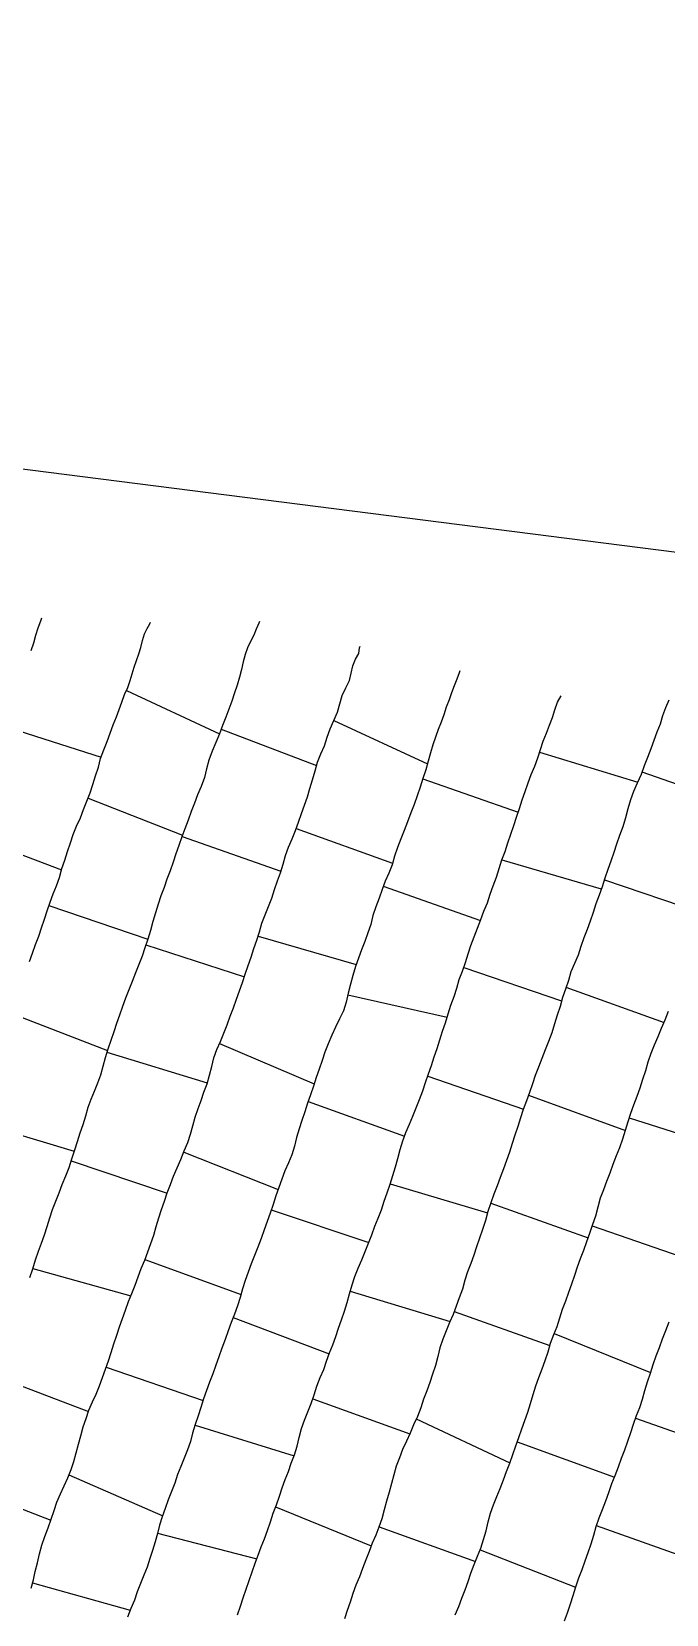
# Model space of a CAD drawing. Extents: x 703186 to 703989, y 1560402 to 1561368.
# Drawn here: x 703844.8 to 703872.6, y 1560831.7 to 1560900.9 of the extents above; entities that cross this region are included whole.
import ezdxf

# ---------------------------------------------------------------- set-up
doc = ezdxf.new("R2010")
doc.units = 0
for name, color, linetype in [('10124_2002_REAL', 30, 'Continuous'), ('AGROCAD PLL', 7, 'Continuous'), ('PANTE_2002', 7, 'Continuous')]:
    doc.layers.add(name, color=color, linetype=linetype)

msp = doc.modelspace()

# ---------------------------------------------------------------- linework, layer by layer
at = {"layer": '10124_2002_REAL'}
for points in [[(703854.7875, 1560875.134), (703854.7576, 1560875.0616), (703854.6483, 1560874.8065), (703854.5399, 1560874.5446), (703854.4032, 1560874.2697), (703854.2768, 1560873.9816), (703854.1682, 1560873.689), (703854.0824, 1560873.3797), (703854.0055, 1560873.0458), (703853.925, 1560872.7036), (703853.8125, 1560872.3591), (703853.7001, 1560872.0189), (703853.5842, 1560871.6525), (703853.4588, 1560871.3052), (703853.3159, 1560870.9531), (703853.1815, 1560870.5928), (703853.0393, 1560870.2215), (703852.8856, 1560869.8432), (703852.7251, 1560869.474), (703852.5809, 1560869.0792), (703852.4737, 1560868.6953), (703852.3838, 1560868.3091), (703852.2495, 1560867.9254), (703852.0917, 1560867.5635), (703851.9472, 1560867.1956), (703851.8084, 1560866.8227), (703851.6698, 1560866.453), (703851.5332, 1560866.0763), (703851.4051, 1560865.7137), (703851.2681, 1560865.3392), (703851.1422, 1560864.9736), (703851.0151, 1560864.606), (703850.8922, 1560864.235), (703850.7457, 1560863.8665), (703850.6225, 1560863.4989), (703850.4889, 1560863.1372), (703850.3726, 1560862.7683), (703850.2427, 1560862.3956), (703850.1372, 1560862.0115), (703850.0335, 1560861.6306), (703849.9106, 1560861.2454), (703849.7875, 1560860.8648), (703849.6592, 1560860.5019), (703849.5172, 1560860.1332), (703849.3716, 1560859.765), (703849.2228, 1560859.3987), (703849.0823, 1560859.0297), (703848.9399, 1560858.6672), (703848.8018, 1560858.2941), (703848.6736, 1560857.9266), (703848.5513, 1560857.5588), (703848.422, 1560857.189), (703848.3024, 1560856.8141), (703848.1682, 1560856.4338), (703848.0542, 1560856.0596), (703847.9465, 1560855.68), (703847.8431, 1560855.2971), (703847.7113, 1560854.9427), (703847.5696, 1560854.5786), (703847.417, 1560854.2246), (703847.2972, 1560853.8746), (703847.1962, 1560853.5), (703847.0787, 1560853.1288), (703846.9473, 1560852.761), (703846.8238, 1560852.3864), (703846.7106, 1560852.0097), (703846.5838, 1560851.6255), (703846.4548, 1560851.2432), (703846.3103, 1560850.8758), (703846.1579, 1560850.5035), (703846.0193, 1560850.14), (703845.8777, 1560849.7696), (703845.7386, 1560849.4029), (703845.6116, 1560849.0363), (703845.5017, 1560848.6591), (703845.386, 1560848.3043), (703845.2535, 1560847.9382), (703845.1169, 1560847.5787), (703844.9897, 1560847.2063), (703844.8798, 1560846.8139), (703844.7473, 1560846.4279)], [(703844.7485, 1560860.2635), (703844.8781, 1560860.6345), (703845.001, 1560861.0106), (703845.1481, 1560861.374), (703845.2697, 1560861.7442), (703845.3949, 1560862.1186), (703845.5118, 1560862.4869), (703845.6389, 1560862.8568), (703845.7756, 1560863.2252), (703845.9166, 1560863.5832), (703846.0498, 1560863.9477), (703846.1621, 1560864.3293), (703846.2851, 1560864.7026), (703846.4104, 1560865.0764), (703846.5281, 1560865.455), (703846.6551, 1560865.8263), (703846.8028, 1560866.189), (703846.9698, 1560866.5466), (703847.0994, 1560866.9173), (703847.2454, 1560867.2781), (703847.3906, 1560867.6459), (703847.5123, 1560868.016), (703847.6343, 1560868.3861), (703847.7524, 1560868.768), (703847.8497, 1560869.1506), (703847.9896, 1560869.5245), (703848.1396, 1560869.8962), (703848.2735, 1560870.2599), (703848.3999, 1560870.6148), (703848.5414, 1560870.964), (703848.6556, 1560871.2847), (703848.7719, 1560871.6151), (703848.8961, 1560871.9398), (703849.0403, 1560872.2474), (703849.142, 1560872.5542), (703849.233, 1560872.8527), (703849.3199, 1560873.1428), (703849.4213, 1560873.4291), (703849.5165, 1560873.7228), (703849.6066, 1560874.0071), (703849.6858, 1560874.3115), (703849.7703, 1560874.5929), (703849.8823, 1560874.8289), (703850.0002, 1560875.031), (703850.0315, 1560875.1093)], [(703845.2714, 1560875.286), (703845.2169, 1560875.1598), (703845.1068, 1560874.8488), (703845.0111, 1560874.5318), (703844.9113, 1560874.194), (703844.7967, 1560873.8566)], [(703844.8116, 1560832.8585), (703844.913, 1560833.2193), (703844.995, 1560833.5922), (703845.0957, 1560833.9706), (703845.1815, 1560834.3525), (703845.2831, 1560834.7422), (703845.4097, 1560835.1184), (703845.5561, 1560835.4928), (703845.6921, 1560835.8732), (703845.8157, 1560836.2524), (703845.9396, 1560836.6246), (703846.0942, 1560836.989), (703846.2564, 1560837.3381), (703846.4129, 1560837.6868), (703846.5683, 1560838.043), (703846.6868, 1560838.3976), (703846.7834, 1560838.7768), (703846.8855, 1560839.1525), (703846.987, 1560839.5254), (703847.0953, 1560839.9099), (703847.2142, 1560840.2769), (703847.343, 1560840.6398), (703847.491, 1560841.0023), (703847.6555, 1560841.3464), (703847.8047, 1560841.7078), (703847.9379, 1560842.0713), (703848.0661, 1560842.4356), (703848.195, 1560842.8064), (703848.3109, 1560843.1726), (703848.435, 1560843.5434), (703848.5588, 1560843.9201), (703848.6775, 1560844.2871), (703848.8142, 1560844.6518), (703848.9426, 1560845.0181), (703849.0629, 1560845.3916), (703849.2171, 1560845.7512), (703849.3616, 1560846.1127), (703849.4866, 1560846.4812), (703849.628, 1560846.8406), (703849.7762, 1560847.1986), (703849.9108, 1560847.5691), (703850.0426, 1560847.9278), (703850.1729, 1560848.2999), (703850.2844, 1560848.6782), (703850.3926, 1560849.0558), (703850.5082, 1560849.4201), (703850.6407, 1560849.7845), (703850.766, 1560850.1507), (703850.9007, 1560850.5074), (703851.0375, 1560850.8805), (703851.1965, 1560851.2428), (703851.3605, 1560851.6073), (703851.509, 1560851.9818), (703851.6579, 1560852.3448), (703851.7826, 1560852.7117), (703851.8821, 1560853.084), (703851.9857, 1560853.4634), (703852.1202, 1560853.8321), (703852.2419, 1560854.1895), (703852.3635, 1560854.5544), (703852.5014, 1560854.9224), (703852.612, 1560855.2925), (703852.7039, 1560855.6741), (703852.8033, 1560856.0566), (703852.9365, 1560856.4133), (703853.0877, 1560856.7685), (703853.2408, 1560857.127), (703853.3743, 1560857.4949), (703853.518, 1560857.8717), (703853.6596, 1560858.2469), (703853.784, 1560858.619), (703853.9175, 1560858.9897), (703854.0556, 1560859.3451), (703854.1727, 1560859.7145), (703854.2996, 1560860.087), (703854.4244, 1560860.461), (703854.5469, 1560860.83), (703854.6832, 1560861.2017), (703854.7902, 1560861.5687), (703854.8985, 1560861.9437), (703855.044, 1560862.3112), (703855.1926, 1560862.6739), (703855.327, 1560863.0426), (703855.4455, 1560863.4227), (703855.5785, 1560863.7936), (703855.712, 1560864.1515), (703855.8297, 1560864.5281), (703855.9364, 1560864.9004), (703856.0589, 1560865.2699), (703856.2234, 1560865.6388), (703856.3676, 1560866.0014), (703856.4986, 1560866.3636), (703856.6351, 1560866.7362), (703856.7667, 1560867.1016), (703856.8851, 1560867.4695), (703856.9916, 1560867.8418), (703857.1099, 1560868.2207), (703857.2194, 1560868.6017), (703857.3301, 1560868.9938), (703857.4702, 1560869.3456), (703857.6363, 1560869.6999), (703857.7582, 1560870.0771), (703857.8799, 1560870.451), (703858.0458, 1560870.8089), (703858.1996, 1560871.1745), (703858.3109, 1560871.5352), (703858.4096, 1560871.9046), (703858.572, 1560872.2373), (703858.7275, 1560872.5578), (703858.8039, 1560872.8849), (703858.8698, 1560873.2026), (703858.9844, 1560873.494), (703859.1328, 1560873.7345), (703859.1705, 1560873.9873), (703859.1863, 1560874.0536)], [(703863.5422, 1560872.9837), (703863.5172, 1560872.9008), (703863.4164, 1560872.6207), (703863.2965, 1560872.3327), (703863.1905, 1560872.0247), (703863.0772, 1560871.7079), (703862.9509, 1560871.3853), (703862.8444, 1560871.0625), (703862.7279, 1560870.7381), (703862.6019, 1560870.4181), (703862.4905, 1560870.0866), (703862.3712, 1560869.7433), (703862.263, 1560869.3963), (703862.1617, 1560869.0344), (703862.0643, 1560868.651), (703861.9384, 1560868.273), (703861.808, 1560867.898), (703861.6882, 1560867.5156), (703861.5494, 1560867.1398), (703861.4033, 1560866.7663), (703861.2601, 1560866.3803), (703861.1157, 1560866.0035), (703860.9643, 1560865.633), (703860.8212, 1560865.2555), (703860.6979, 1560864.8758), (703860.5863, 1560864.4983), (703860.4447, 1560864.1294), (703860.2788, 1560863.7764), (703860.1484, 1560863.4103), (703860.0243, 1560863.0376), (703859.8828, 1560862.6608), (703859.7521, 1560862.2837), (703859.6586, 1560861.8923), (703859.527, 1560861.5157), (703859.392, 1560861.1436), (703859.2461, 1560860.7782), (703859.1132, 1560860.4094), (703858.9881, 1560860.0484), (703858.8732, 1560859.6613), (703858.7682, 1560859.2707), (703858.6711, 1560858.8813), (703858.5815, 1560858.4861), (703858.46, 1560858.1159), (703858.2906, 1560857.7563), (703858.1205, 1560857.4011), (703857.9592, 1560857.0434), (703857.7989, 1560856.6738), (703857.6487, 1560856.3093), (703857.5283, 1560855.9324), (703857.4029, 1560855.5609), (703857.2678, 1560855.1917), (703857.1536, 1560854.8134), (703857.0292, 1560854.4421), (703856.8965, 1560854.0726), (703856.7722, 1560853.6935), (703856.6462, 1560853.3193), (703856.5215, 1560852.9419), (703856.4148, 1560852.5649), (703856.3198, 1560852.1844), (703856.2075, 1560851.8148), (703856.0541, 1560851.461), (703855.9031, 1560851.1085), (703855.766, 1560850.7463), (703855.6399, 1560850.3814), (703855.5108, 1560850.0166), (703855.3856, 1560849.643), (703855.2598, 1560849.2669), (703855.1323, 1560848.8968), (703854.994, 1560848.5244), (703854.8629, 1560848.1464), (703854.7283, 1560847.776), (703854.5764, 1560847.4075), (703854.4226, 1560847.0462), (703854.2981, 1560846.6848), (703854.1654, 1560846.3187), (703854.0581, 1560845.9518), (703853.9545, 1560845.5736), (703853.8308, 1560845.2026), (703853.7015, 1560844.8428), (703853.561, 1560844.4742), (703853.4192, 1560844.1081), (703853.2897, 1560843.7327), (703853.1505, 1560843.3557), (703853.0135, 1560842.9791), (703852.8872, 1560842.6052), (703852.7575, 1560842.2361), (703852.6122, 1560841.8744), (703852.4763, 1560841.5035), (703852.3525, 1560841.1352), (703852.2245, 1560840.7634), (703852.107, 1560840.3953), (703851.988, 1560840.0204), (703851.8711, 1560839.6443), (703851.7728, 1560839.2707), (703851.6504, 1560838.9021), (703851.5037, 1560838.5377), (703851.3495, 1560838.1849), (703851.21, 1560837.829), (703851.087, 1560837.4566), (703850.9489, 1560837.083), (703850.8073, 1560836.7195), (703850.6762, 1560836.3471), (703850.5461, 1560835.9762), (703850.4286, 1560835.6195), (703850.3329, 1560835.2491), (703850.2335, 1560834.8796), (703850.1211, 1560834.512), (703849.9997, 1560834.1517), (703849.8786, 1560833.7813), (703849.7338, 1560833.4245), (703849.5916, 1560833.0619), (703849.4535, 1560832.6935), (703849.3252, 1560832.329), (703849.17, 1560831.9647), (703849.0227, 1560831.5895)], [(703853.8347, 1560831.6966), (703853.9639, 1560832.0662), (703854.0855, 1560832.4403), (703854.2142, 1560832.8168), (703854.3429, 1560833.197), (703854.4731, 1560833.5746), (703854.6034, 1560833.9446), (703854.7359, 1560834.3025), (703854.8655, 1560834.6653), (703855.0176, 1560835.0221), (703855.1505, 1560835.385), (703855.2719, 1560835.7619), (703855.3866, 1560836.1375), (703855.5376, 1560836.5064), (703855.6631, 1560836.8839), (703855.7885, 1560837.2473), (703855.9221, 1560837.6072), (703856.0584, 1560837.9663), (703856.1815, 1560838.3249), (703856.3215, 1560838.6883), (703856.4443, 1560839.064), (703856.5326, 1560839.4529), (703856.6222, 1560839.8428), (703856.7569, 1560840.2124), (703856.9126, 1560840.5769), (703857.0579, 1560840.9408), (703857.19, 1560841.3079), (703857.3067, 1560841.6914), (703857.4496, 1560842.0653), (703857.6062, 1560842.4216), (703857.7283, 1560842.7924), (703857.8543, 1560843.1497), (703858.0035, 1560843.5067), (703858.1354, 1560843.861), (703858.2531, 1560844.231), (703858.3843, 1560844.5997), (703858.5144, 1560844.9741), (703858.6251, 1560845.3518), (703858.7232, 1560845.735), (703858.8399, 1560846.1183), (703858.9655, 1560846.4891), (703859.1013, 1560846.8507), (703859.2619, 1560847.216), (703859.4139, 1560847.5774), (703859.5575, 1560847.9466), (703859.7017, 1560848.3189), (703859.8286, 1560848.6879), (703859.9783, 1560849.0481), (703860.1211, 1560849.4127), (703860.2428, 1560849.7787), (703860.3708, 1560850.1505), (703860.5046, 1560850.5292), (703860.6161, 1560850.9059), (703860.7338, 1560851.2832), (703860.8425, 1560851.6567), (703860.9339, 1560852.0407), (703861.0521, 1560852.4241), (703861.1897, 1560852.787), (703861.3448, 1560853.1469), (703861.4964, 1560853.5082), (703861.6375, 1560853.8695), (703861.786, 1560854.2359), (703861.9255, 1560854.6037), (703862.0519, 1560854.9742), (703862.1804, 1560855.3478), (703862.3098, 1560855.7247), (703862.43, 1560856.0946), (703862.5526, 1560856.4658), (703862.6695, 1560856.8429), (703862.7971, 1560857.2144), (703862.9236, 1560857.5916), (703863.0354, 1560857.9823), (703863.1572, 1560858.3616), (703863.2976, 1560858.7353), (703863.4129, 1560859.1059), (703863.5221, 1560859.4811), (703863.6658, 1560859.8456), (703863.793, 1560860.2203), (703863.9059, 1560860.6021), (703864.0289, 1560860.9747), (703864.1767, 1560861.348), (703864.3236, 1560861.7243), (703864.4631, 1560862.0981), (703864.6001, 1560862.472), (703864.7562, 1560862.8326), (703864.8792, 1560863.2062), (703865.0058, 1560863.5782), (703865.1497, 1560863.9548), (703865.2715, 1560864.3294), (703865.3819, 1560864.7104), (703865.5271, 1560865.0846), (703865.6502, 1560865.4645), (703865.7737, 1560865.8371), (703865.9018, 1560866.2132), (703866.0277, 1560866.5853), (703866.1524, 1560866.9637), (703866.2761, 1560867.3379), (703866.4095, 1560867.7054), (703866.5323, 1560868.0866), (703866.6705, 1560868.4526), (703866.8199, 1560868.8085), (703866.9587, 1560869.1764), (703867.0699, 1560869.5406), (703867.1938, 1560869.9097), (703867.3296, 1560870.257), (703867.4662, 1560870.6119), (703867.6049, 1560870.9449), (703867.6993, 1560871.2767), (703867.8177, 1560871.6052), (703867.979, 1560871.8948)], [(703872.6799, 1560871.7024), (703872.533, 1560871.3665), (703872.4052, 1560871.0163), (703872.3089, 1560870.6447), (703872.1539, 1560870.2948), (703872.0279, 1560869.9356), (703871.895, 1560869.5688), (703871.7457, 1560869.1969), (703871.599, 1560868.8226), (703871.4672, 1560868.4472), (703871.3033, 1560868.0713), (703871.1432, 1560867.7075), (703871.0049, 1560867.335), (703870.8862, 1560866.9466), (703870.7873, 1560866.5532), (703870.6645, 1560866.1622), (703870.5201, 1560865.7823), (703870.3968, 1560865.3993), (703870.2743, 1560865.0308), (703870.1424, 1560864.6572), (703870.0134, 1560864.2873), (703869.891, 1560863.9106), (703869.7631, 1560863.5368), (703869.6314, 1560863.1676), (703869.4985, 1560862.7887), (703869.38, 1560862.4104), (703869.2502, 1560862.0373), (703869.1092, 1560861.6677), (703868.9678, 1560861.3047), (703868.8421, 1560860.9282), (703868.7215, 1560860.5462), (703868.5598, 1560860.1821), (703868.402, 1560859.8182), (703868.2925, 1560859.4345), (703868.159, 1560859.0622), (703868.0361, 1560858.6878), (703867.9306, 1560858.3009), (703867.8091, 1560857.9168), (703867.6906, 1560857.5355), (703867.5676, 1560857.153), (703867.4187, 1560856.7748), (703867.2745, 1560856.4075), (703867.1256, 1560856.0299), (703866.9935, 1560855.6481), (703866.8472, 1560855.2827), (703866.7198, 1560854.9121), (703866.5924, 1560854.536), (703866.4572, 1560854.167), (703866.3211, 1560853.7996), (703866.1955, 1560853.4276), (703866.0831, 1560853.0474), (703865.959, 1560852.6747), (703865.8317, 1560852.309), (703865.7129, 1560851.9347), (703865.5857, 1560851.5606), (703865.4595, 1560851.193), (703865.3155, 1560850.8244), (703865.1767, 1560850.4546), (703865.0384, 1560850.0855), (703864.905, 1560849.7098), (703864.7683, 1560849.3284), (703864.6661, 1560848.9366), (703864.5459, 1560848.5476), (703864.4109, 1560848.1668), (703864.2839, 1560847.7924), (703864.157, 1560847.4266), (703864.0263, 1560847.0639), (703863.889, 1560846.6968), (703863.7645, 1560846.3223), (703863.6586, 1560845.9421), (703863.5243, 1560845.5564), (703863.3879, 1560845.19), (703863.2597, 1560844.8315), (703863.1012, 1560844.4769), (703862.9512, 1560844.1143), (703862.7992, 1560843.7552), (703862.6769, 1560843.3683), (703862.5825, 1560842.9836), (703862.4817, 1560842.5979), (703862.36, 1560842.2221), (703862.2432, 1560841.8516), (703862.1009, 1560841.4869), (703861.9669, 1560841.1213), (703861.8388, 1560840.7418), (703861.6937, 1560840.3696), (703861.5242, 1560840.0083), (703861.3748, 1560839.6426), (703861.2164, 1560839.2813), (703861.0483, 1560838.9209), (703860.9122, 1560838.5539), (703860.7718, 1560838.1878), (703860.6611, 1560837.8093), (703860.5591, 1560837.4321), (703860.4548, 1560837.053), (703860.3424, 1560836.6671), (703860.2436, 1560836.2813), (703860.1462, 1560835.8946), (703860.0143, 1560835.5302), (703859.874, 1560835.1815), (703859.7243, 1560834.8202), (703859.586, 1560834.4603), (703859.445, 1560834.0923), (703859.2988, 1560833.7188), (703859.1576, 1560833.3539), (703859.0088, 1560832.9839), (703858.8786, 1560832.6196), (703858.75, 1560832.2515), (703858.6265, 1560831.877), (703858.5034, 1560831.5119)], [(703863.3503, 1560831.6844), (703863.5, 1560832.0572), (703863.6376, 1560832.419), (703863.7769, 1560832.7876), (703863.9103, 1560833.1525), (703864.035, 1560833.5204), (703864.1729, 1560833.8854), (703864.3197, 1560834.2501), (703864.4607, 1560834.6108), (703864.583, 1560834.9877), (703864.6978, 1560835.3626), (703864.7844, 1560835.7516), (703864.8852, 1560836.1309), (703865.0252, 1560836.5038), (703865.1671, 1560836.8617), (703865.3101, 1560837.2197), (703865.4534, 1560837.5941), (703865.587, 1560837.9628), (703865.7289, 1560838.3305), (703865.8583, 1560838.7077), (703865.9963, 1560839.081), (703866.1291, 1560839.4448), (703866.2527, 1560839.823), (703866.383, 1560840.1896), (703866.5188, 1560840.5596), (703866.6438, 1560840.9342), (703866.7496, 1560841.3288), (703866.8657, 1560841.7087), (703867.0001, 1560842.0791), (703867.1432, 1560842.4534), (703867.2833, 1560842.8196), (703867.409, 1560843.1887), (703867.5103, 1560843.5702), (703867.6543, 1560843.9468), (703867.7976, 1560844.3029), (703867.9236, 1560844.6784), (703868.0318, 1560845.0594), (703868.1736, 1560845.4257), (703868.3096, 1560845.801), (703868.4437, 1560846.1702), (703868.575, 1560846.5446), (703868.6912, 1560846.9149), (703868.8261, 1560847.2742), (703868.9639, 1560847.6457), (703869.0947, 1560848.0182), (703869.224, 1560848.3868), (703869.3582, 1560848.7748), (703869.4858, 1560849.1443), (703869.5912, 1560849.5313), (703869.6917, 1560849.9236), (703869.8351, 1560850.2915), (703869.9729, 1560850.6586), (703870.1121, 1560851.0301), (703870.2512, 1560851.4015), (703870.3913, 1560851.777), (703870.5369, 1560852.1387), (703870.6675, 1560852.5171), (703870.7911, 1560852.8962), (703870.9022, 1560853.2636), (703871.0211, 1560853.6384), (703871.1551, 1560854.0023), (703871.2934, 1560854.3725), (703871.4253, 1560854.7452), (703871.5523, 1560855.1164), (703871.6732, 1560855.4992), (703871.7855, 1560855.8815), (703871.9031, 1560856.2593), (703872.0524, 1560856.6264), (703872.2111, 1560856.9863), (703872.3671, 1560857.3548), (703872.5209, 1560857.7192), (703872.6631, 1560858.0974)], [(703872.6804, 1560844.4874), (703872.5412, 1560844.1132), (703872.3938, 1560843.7472), (703872.2575, 1560843.3729), (703872.1127, 1560842.9988), (703871.9824, 1560842.6279), (703871.8649, 1560842.2504), (703871.7373, 1560841.8715), (703871.6136, 1560841.4955), (703871.5143, 1560841.1135), (703871.3989, 1560840.7466), (703871.2523, 1560840.3904), (703871.1226, 1560840.0233), (703870.9997, 1560839.6466), (703870.8711, 1560839.2755), (703870.7411, 1560838.8971), (703870.6023, 1560838.5245), (703870.4664, 1560838.1454), (703870.3285, 1560837.7743), (703870.1731, 1560837.4146), (703870.0392, 1560837.0329), (703869.9097, 1560836.6558), (703869.7658, 1560836.2882), (703869.6248, 1560835.914), (703869.4924, 1560835.5425), (703869.3867, 1560835.161), (703869.2724, 1560834.7809), (703869.1407, 1560834.4091), (703869.0087, 1560834.0346), (703868.8794, 1560833.6604), (703868.7388, 1560833.2926), (703868.6006, 1560832.9078), (703868.4888, 1560832.5289), (703868.3694, 1560832.1514), (703868.2407, 1560831.7707), (703868.1035, 1560831.4145)]]:
    msp.add_lwpolyline(points, dxfattribs=at)
at = {"layer": 'AGROCAD PLL', "color": 3, "true_color": 0x00ff00}
for points in [[(703848.9816, 1560872.1221), (703853.0388, 1560870.2201)], [(703848.9816, 1560872.1221), (703853.0387, 1560870.2201)], [(703858.0436, 1560870.8041), (703862.1301, 1560868.9099)], [(703843.5531, 1560870.5957), (703847.8705, 1560869.2063)], [(703853.1196, 1560870.4312), (703857.2855, 1560868.8358)], [(703867.0351, 1560869.4265), (703871.3233, 1560868.1172)], [(703871.5086, 1560868.5651), (703875.7933, 1560867.0608)], [(703856.3994, 1560866.0895), (703860.6068, 1560864.5677)], [(703841.9389, 1560865.8698), (703846.1469, 1560864.2778)], [(703865.3817, 1560864.7097), (703869.7319, 1560863.4492)], [(703869.8692, 1560863.8469), (703874.083, 1560862.4051)], [(703860.2038, 1560863.5658), (703864.4468, 1560862.0545)], [(703854.7351, 1560861.3796), (703859.0168, 1560860.1313)], [(703849.8304, 1560860.9975), (703854.1378, 1560859.6043)], [(703863.7176, 1560859.9982), (703867.9973, 1560858.5453)], [(703843.975, 1560857.999), (703848.1499, 1560856.3738)], [(703853.0479, 1560856.6751), (703857.1841, 1560854.9144)], [(703866.5502, 1560854.421), (703870.7826, 1560852.8702)], [(703856.9201, 1560854.1382), (703861.1289, 1560852.6267)], [(703855.3078, 1560849.4104), (703859.572, 1560847.9841)], [(703864.9021, 1560849.7018), (703869.1511, 1560848.1789)], [(703869.3335, 1560848.7033), (703873.5833, 1560847.2333)], [(703849.7889, 1560847.2334), (703853.991, 1560845.7068)], [(703853.6463, 1560844.6979), (703857.8369, 1560843.1005)], [(703867.6714, 1560843.9894), (703871.8791, 1560842.2962)], [(703848.0991, 1560842.5304), (703852.3269, 1560841.0607)], [(703857.1272, 1560841.1334), (703861.3605, 1560839.6101)], [(703851.9773, 1560839.9859), (703856.3034, 1560838.6413)], [(703861.6418, 1560840.259), (703865.7325, 1560838.3399)], [(703861.6418, 1560840.259), (703865.7322, 1560838.34)], [(703866.0613, 1560839.2591), (703870.3013, 1560837.7114)], [(703846.4679, 1560837.8129), (703850.5636, 1560836.0261)], [(703855.4994, 1560836.4132), (703859.679, 1560834.7023)], [(703860.0185, 1560835.5419), (703864.2266, 1560834.0187)], [(703869.513, 1560835.6003), (703873.7291, 1560834.0977)], [(703850.3377, 1560835.2676), (703854.678, 1560834.1462)], [(703864.4322, 1560834.5379), (703868.6008, 1560832.9084)], [(703864.4322, 1560834.5379), (703868.6008, 1560832.9084)]]:
    msp.add_lwpolyline(points, dxfattribs=at)
at = {"layer": 'AGROCAD PLL', "color": 5, "true_color": 0x0000ff}
for points in [[(703861.9318, 1560868.2539), (703866.0999, 1560866.8045)], [(703847.3005, 1560867.4176), (703851.431, 1560865.787)], [(703858.6565, 1560858.8167), (703862.9928, 1560857.8336)], [(703862.1477, 1560855.2528), (703866.327, 1560853.8154)], [(703846.5599, 1560851.5546), (703850.7613, 1560850.1369)], [(703846.5599, 1560851.5546), (703850.7608, 1560850.1371)], [(703851.4889, 1560851.9311), (703855.61, 1560850.2969)], [(703860.5067, 1560850.5365), (703864.7554, 1560849.2789)], [(703844.8886, 1560846.8452), (703849.1718, 1560845.6456)], [(703863.3076, 1560844.9653), (703867.4842, 1560843.4718)], [(703843.2557, 1560842.1251), (703847.3248, 1560840.5886)], [(703871.2199, 1560840.2986), (703875.4023, 1560838.8209)], [(703841.5669, 1560837.4272), (703845.6778, 1560835.8332)], [(703844.8757, 1560833.0866), (703849.1399, 1560831.8881)]]:
    msp.add_lwpolyline(points, dxfattribs=at)
at = {"layer": 'AGROCAD PLL', "color": 1, "true_color": 0xff0000}
for points in [[(703851.4136, 1560865.7377), (703855.731, 1560864.2124)], [(703845.5928, 1560862.7225), (703849.9087, 1560861.2395)], [(703845.5928, 1560862.7225), (703849.9087, 1560861.2395)], [(703868.1877, 1560859.1421), (703872.4729, 1560857.6055)], [(703848.1269, 1560856.2982), (703852.5132, 1560854.962)], [(703842.3309, 1560853.2796), (703846.7004, 1560851.9788)], [(703870.9547, 1560853.429), (703875.3103, 1560852.0472)], [(703858.7596, 1560845.8545), (703863.1231, 1560844.526)]]:
    msp.add_lwpolyline(points, dxfattribs=at)
at = {"layer": 'PANTE_2002'}
msp.add_lwpolyline([(703677.073, 1560900.9392), (703796.1357, 1560887.9746), (703901.9693, 1560874.4808), (703919.0624, 1560870.5188), (703920.614, 1560864.9515), (703924.0006, 1560860.9298), (703931.3031, 1560857.2256), (703937.124, 1560852.9923), (703942.7332, 1560848.2298), (703949.4007, 1560844.1023), (703953.634, 1560841.6681), (703955.0407, 1560840.8526), (703955.0407, 1560840.8526), (703955.6052, 1560828.3225), (703954.0177, 1560816.575), (703951.6364, 1560810.0662), (703949.7314, 1560803.0812), (703949.2552, 1560789.5874)], dxfattribs=at)

doc.saveas('drawing.dxf')
